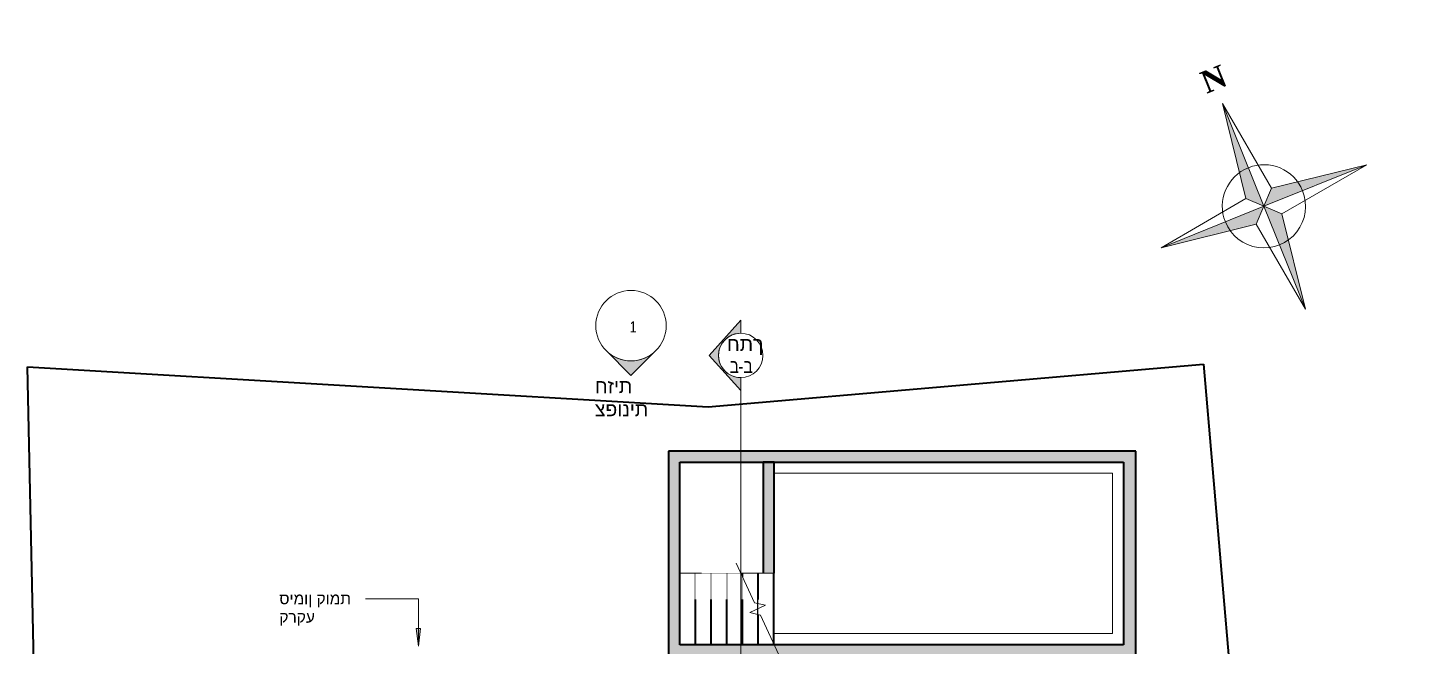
# Model space of a CAD drawing. Header units: centimetres. Extents: x 14435 to 32127, y -4289 to 2500.
# Drawn here: x 21524 to 24012, y -149 to 966 of the extents above; entities that cross this region are included whole.
import ezdxf

# ---------------------------------------------------------------- set-up
doc = ezdxf.new("R2010")
doc.units = ezdxf.units.CM
doc.linetypes.add('Hidden2', pattern=[0.3, 0.2, -0.1])
for name, color, linetype, lineweight in [('A-ANNO-NOTE', 7, 'Continuous', 5), ('A-DETL', 7, 'Continuous', 5), ('A-WALL', 7, 'Continuous', 13), ('A-WALL-PATT', 7, 'Continuous', 35), ('G-ANNO-TEXT', 7, 'Continuous', 5), ('S-STRS', 7, 'Continuous', 13), ('S-STRS-MBND', 7, 'Hidden2', 5)]:
    doc.layers.add(name, color=color, linetype=linetype, lineweight=lineweight)
doc.layers.add('G-ANNO-SYMB', color=240, linetype='Continuous', lineweight=5, true_color=0xff2227)
doc.styles.add('Arial_1', font='arial.ttf', dxfattribs={"height": 99.987594})
doc.styles.add('Arial_3', font='arial.ttf', dxfattribs={"height": 15})
doc.styles.add('Times New Roman_B', font='timesbd.ttf', dxfattribs={"height": 0.4})

# ---------------------------------------------------------------- blocks, each defined once
blk = doc.blocks.new('בריכה2 - בריכה-723841-מרתף - Dependent 1')
at = {"layer": 'A-WALL-PATT', "lineweight": 13, "true_color": 0x636466}
h = blk.add_hatch(color=251, dxfattribs=at)
h.paths.add_polyline_path([(1125.6, -1646.2), (1125.6, -1277), (283.5, -1277), (283.5, -1646.2), (473.9, -1646.2)], flags=0)
h.paths.add_polyline_path([(473.9, -1626.5), (473.8, -1626.2), (303.5, -1626.2), (303.5, -1297), (1103.6, -1297), (1103.6, -1626.2), (473.9, -1626.2)], flags=0)
blk.add_hatch(color=251, dxfattribs=at).paths.add_polyline_path([(457.9, -1497.1), (473.9, -1497.1), (473.9, -1297), (453.9, -1297), (453.9, -1497.1)], flags=0)
h = blk.add_hatch(color=251, dxfattribs=at)
h.paths.add_polyline_path([(1123.6, -1884.4), (1123.6, -1670.5), (819.3, -1670.5), (819.3, -1884.4)], flags=0)
h.paths.add_polyline_path([(1103.6, -1864.4), (981.6, -1864.4), (981.6, -1690.5), (1103.6, -1690.5)], flags=0)
h.paths.add_polyline_path([(961.6, -1864.4), (839.3, -1864.4), (839.3, -1690.5), (961.6, -1690.5)], flags=0)
at = {"layer": 'A-WALL', "lineweight": 35}
for p, q in [((1125.6, -1277), (283.5, -1277)), ((283.5, -1277), (283.5, -1646.2)), ((1125.6, -1646.2), (1125.6, -1277)), ((303.5, -1297), (1103.6, -1297)), ((303.5, -1626.2), (303.5, -1297)), ((473.9, -1297), (453.9, -1297)), ((453.9, -1297), (453.9, -1497.1)), ((473.9, -1497.1), (473.9, -1297)), ((1103.6, -1297), (1103.6, -1626.2)), ((473.8, -1626.2), (303.5, -1626.2)), ((1103.6, -1626.2), (473.9, -1626.2)), ((283.5, -1646.2), (1125.6, -1646.2)), ((819.3, -1670.5), (819.3, -1884.4)), ((1123.6, -1670.5), (819.3, -1670.5)), ((839.3, -1864.4), (839.3, -1690.5)), ((839.3, -1690.5), (961.6, -1690.5)), ((961.6, -1690.5), (961.6, -1864.4)), ((981.6, -1864.4), (981.6, -1690.5)), ((981.6, -1690.5), (1103.6, -1690.5)), ((1103.6, -1690.5), (1103.6, -1864.4)), ((1123.6, -1884.4), (1123.6, -1670.5)), ((961.6, -1864.4), (839.3, -1864.4)), ((1103.6, -1864.4), (981.6, -1864.4)), ((819.3, -1884.4), (1123.6, -1884.4))]:
    blk.add_line(p, q, dxfattribs=at)
at = {"layer": 'A-WALL'}
for p, q in [((473.9, -1317), (1083.6, -1317)), ((1083.6, -1317), (1083.6, -1606.2)), ((1083.6, -1606.2), (473.9, -1606.2)), ((471.9, -1622.2), (471.9, -1626.2)), ((1124.4, -1670.5), (1123.6, -1670.5)), ((1124.4, -1884.4), (1124.4, -1670.5)), ((1123.6, -1884.4), (1124.4, -1884.4))]:
    blk.add_line(p, q, dxfattribs=at)
blk = doc.blocks.new('Flèche - 03 - Flèche - 03-365120-מרתף - Dependent 1')
at = {"layer": 'A-ANNO-NOTE', "true_color": 0x808080}
for points in [[(0, 2), (0, 0), (-0.25, 0.25)], [(2, 0), (0, 0), (0.25, 0.25)], [(-2, 0), (0, 0), (-0.25, -0.25)], [(0, -2), (0, 0), (0.25, -0.25)]]:
    blk.add_hatch(color=8, dxfattribs=at).paths.add_polyline_path(points, flags=0)
at = {"layer": 'A-ANNO-NOTE'}
for p, q in [((0, 2), (-0.25, 0.25)), ((0, 2), (0, 0)), ((0.25, 0.25), (0, 2)), ((0, 0), (0, 2)), ((-0.25, 0.25), (-2, 0)), ((0, 0), (-0.25, 0.25)), ((-0.25, 0.25), (0, 0)), ((0.25, 0.25), (0, 0)), ((0, 0), (0.25, 0.25)), ((2, 0), (0.25, 0.25)), ((-2, 0), (0, 0)), ((-2, 0), (-0.25, -0.25)), ((0, 0), (-2, 0)), ((0, 0), (-0.25, -0.25)), ((0, -2), (0, 0)), ((-0.25, -0.25), (0, 0)), ((0.25, -0.25), (0, 0)), ((0, 0), (0, -2)), ((2, 0), (0, 0)), ((0, 0), (0.25, -0.25)), ((0, 0), (2, 0)), ((0.25, -0.25), (2, 0)), ((-0.25, -0.25), (0, -2)), ((0, -2), (0.25, -0.25))]:
    blk.add_line(p, q, dxfattribs=at)
for start, end in [(360, 180), (180, 360)]:
    blk.add_arc((0, 0), 0.75, start, end, dxfattribs=at)
at = {"layer": 'A-ANNO-NOTE', "insert": (-0.198, 2.666), "char_height": 0.4, "width": 0.52911, "attachment_point": 1, "style": 'Times New Roman_B'}
blk.add_mtext('\\fTimes New Roman|b1|i0|c177|p18|;N', dxfattribs=at)
blk = doc.blocks.new('Section - ISH-SEC HEAD-234540-מרתף - Dependent 1')
at = {"layer": 'G-ANNO-SYMB'}
h = blk.add_hatch(color=7, dxfattribs=at)
edge = h.paths.add_edge_path(flags=0)
edge.add_line((0.035, 0), (-0.2, 0))
edge.add_arc((-0.6, 0), 0.4, 0, 180)
edge.add_line((-1, 0), (-1.235, 0))
edge.add_line((-1.235, 0), (-0.6, 0.571))
edge.add_line((-0.6, 0.571), (0.035, 0))
at = {"layer": 'G-ANNO-SYMB', "color": 7}
for p, q in [((-0.6, 0.571), (-1.235, 0)), ((0.035, 0), (-0.6, 0.571)), ((-1.235, 0), (-1, 0)), ((-0.2, 0), (0.035, 0))]:
    blk.add_line(p, q, dxfattribs=at)
for start, end in [(360, 180), (0, 180), (180, 0)]:
    blk.add_arc((-0.6, 0), 0.4, start, end, dxfattribs=at)
blk = doc.blocks.new('Elevation - שם מבט-109781-מרתף - Dependent 1')
at = {"layer": 'G-ANNO-SYMB', "color": 7}
blk.add_circle((0, 0), 0.635, dxfattribs=at)
blk = doc.blocks.new('Elevation - שם מבט-109699-מרתף - Dependent 1')
at = {"layer": 'G-ANNO-SYMB'}
h = blk.add_hatch(color=7, dxfattribs=at)
edge = h.paths.add_edge_path(flags=0)
edge.add_line((0, 0.898), (0.449, 0.449))
edge.add_arc((0, 0), 0.635, 45, 135)
edge.add_line((-0.449, 0.449), (0, 0.898))
at = {"layer": 'G-ANNO-SYMB', "color": 7}
for p, q in [((0, 0.898), (-0.449, 0.449)), ((0, 0.898), (-0.449, 0.449)), ((0.449, 0.449), (0, 0.898)), ((0.449, 0.449), (0, 0.898))]:
    blk.add_line(p, q, dxfattribs=at)
blk.add_arc((0, 0), 0.635, 45, 135, dxfattribs=at)
blk = doc.blocks.new('martef')
at = {"layer": 'G-ANNO-TEXT'}
blk.add_hatch(color=256, dxfattribs=at).paths.add_polyline_path([(54950.3, -11233.5), (54954.4, -11201.7), (54946.1, -11201.7)], flags=0)
at = {"layer": 'A-DETL', "color": 176, "lineweight": 35, "true_color": 0x000080}
for p, q in [((55472.6, -10802), (56365.6, -10725.3)), ((56365.6, -10725.3), (56567, -13070.8)), ((54246, -10730.1), (55472.6, -10802)), ((54293.7, -12981.6), (54246, -10730.1))]:
    blk.add_line(p, q, dxfattribs=at)
at = {"layer": 'G-ANNO-SYMB', "color": 7}
blk.add_line((55531.3, -13080.2), (55531.3, -10769.5), dxfattribs=at)
at = {"layer": 'G-ANNO-TEXT'}
for p, q in [((54854.8, -11148.1), (54854.8, -11148.1)), ((54950.3, -11148.1), (54854.8, -11148.1)), ((54950.3, -11233.5), (54950.3, -11148.1)), ((54954.4, -11201.7), (54946.1, -11201.7)), ((54946.1, -11201.7), (54950.3, -11233.5)), ((54950.3, -11233.5), (54954.4, -11201.7))]:
    blk.add_line(p, q, dxfattribs=at)
at = {"layer": 'S-STRS', "lineweight": 5}
for p, q in [((55535.2, -11102), (55531.4, -11102)), ((55533.2, -11105.8), (55533.2, -11102)), ((55563.5, -11102), (55535.2, -11102)), ((55561.5, -11156.7), (55561.5, -11102)), ((55591.8, -11102), (55563.5, -11102)), ((55589.8, -11227.2), (55589.8, -11102)), ((55591.8, -11231.4), (55591.8, -11102)), ((55561.5, -11176.7), (55561.5, -11166.8))]:
    blk.add_line(p, q, dxfattribs=at)
at = {"layer": 'S-STRS', "linetype": 'Hidden2', "lineweight": 5}
for p, q in [((55535.2, -11110.1), (55535.2, -11102)), ((55563.5, -11157.1), (55563.5, -11102)), ((55563.5, -11177.2), (55563.5, -11165.8))]:
    blk.add_line(p, q, dxfattribs=at)
at = {"layer": 'S-STRS-MBND', "linetype": 'Continuous'}
for p, q in [((55523, -11083.9), (55556.3, -11155.4)), ((55575.8, -11160.1), (55547.5, -11173.3)), ((55547.5, -11173.3), (55566.9, -11178.1)), ((55556.3, -11155.4), (55575.8, -11160.1)), ((55566.9, -11178.1), (55600.2, -11249.6))]:
    blk.add_line(p, q, dxfattribs=at)
at = {"layer": 'S-STRS-MBND'}
for p, q in [((55422.1, -11231.4), (55422.1, -11102)), ((55531.4, -11102), (55422.1, -11102)), ((55448.4, -11231.4), (55448.4, -11102)), ((55450.4, -11231.4), (55450.4, -11102)), ((55476.7, -11231.4), (55476.7, -11102)), ((55478.7, -11231.4), (55478.7, -11102)), ((55504.9, -11231.4), (55504.9, -11102)), ((55506.9, -11231.4), (55506.9, -11102)), ((55533.2, -11231.4), (55533.2, -11105.8)), ((55535.2, -11231.4), (55535.2, -11110.1)), ((55561.5, -11166.8), (55561.5, -11156.7)), ((55563.5, -11165.8), (55563.5, -11157.1)), ((55561.5, -11231.4), (55561.5, -11176.7)), ((55563.5, -11231.4), (55563.5, -11177.2)), ((55591.8, -11231.4), (55422.1, -11231.4)), ((55589.8, -11231.4), (55589.8, -11227.2))]:
    blk.add_line(p, q, dxfattribs=at)
at = {"layer": 'A-ANNO-NOTE', "xscale": 100, "yscale": 100, "zscale": 100, "rotation": 21.99999999999997}
blk.add_blockref('Flèche - 03 - Flèche - 03-365120-מרתף - Dependent 1', (56474.3, -10440.6), dxfattribs=at)
at = {"layer": 'A-WALL'}
blk.add_blockref('בריכה2 - בריכה-723841-מרתף - Dependent 1', (55117.9, -9604.9), dxfattribs=at)
at = {"layer": 'G-ANNO-SYMB', "color": 7, "xscale": 99.99999999999991, "yscale": 99.99999999999991, "zscale": 99.99999999999991}
blk.add_blockref('Elevation - שם מבט-109781-מרתף - Dependent 1', (55333.5, -10655.9), dxfattribs=at)
at = {"layer": 'G-ANNO-SYMB', "color": 7, "extrusion": (0, 0, -1), "xscale": 99.99999999999991, "yscale": 99.99999999999991, "zscale": 99.99999999999991}
for name, p, rotation in [('Section - ISH-SEC HEAD-234540-מרתף - Dependent 1', (-55531.3, -10769.5), 270.0000000000002), ('Elevation - שם מבט-109699-מרתף - Dependent 1', (-55333.5, -10655.9), 180)]:
    blk.add_blockref(name, p, dxfattribs=dict(at, rotation=rotation))
at = {"layer": 'G-ANNO-SYMB', "color": 7, "attachment_point": 1}
for s, insert, char_height, width, style in [('\\fArial|b0|i0|c177|p34|;\\W.8;1', (55331.1, -10648), 20, 15.392, 'Arial_3'), ('חתך', (55506.5, -10676.7), 25, 59.646, 'Arial_1'), ('\\fArial|b0|i0|c177|p34|;\\W.8;ב', (55511.3, -10716.4), 25, 18.599, 'Arial_1'), ('\\fArial|b0|i0|c177|p34|;\\W.8;ב', (55536.2, -10716.4), 25, 18.599, 'Arial_1'), ('\\fArial|b0|i0|c177|p34|;\\W.8;-', (55526.7, -10716.4), 25, 11.544, 'Arial_1'), ('חזית צפונית', (55268.4, -10752.6), 25, 158.413, 'Arial_1')]:
    blk.add_mtext(s, dxfattribs=dict(at, insert=insert, char_height=char_height, width=width, style=style))
at = {"layer": 'G-ANNO-TEXT', "char_height": 20, "attachment_point": 1, "style": 'Arial_3'}
for s, insert, width in [('סימון קומת קרקע', (54699.7, -11138.1), 183.426), ('\\fArial|b0|i0|c177|p34|;\\W.8; ', (54851.1, -11138.1), 4.489)]:
    blk.add_mtext(s, dxfattribs=dict(at, insert=insert, width=width))

msp = doc.modelspace()

# ---------------------------------------------------------------- block references
msp.add_blockref('martef', (-32722.2, 11084.9))

doc.saveas('drawing.dxf')
